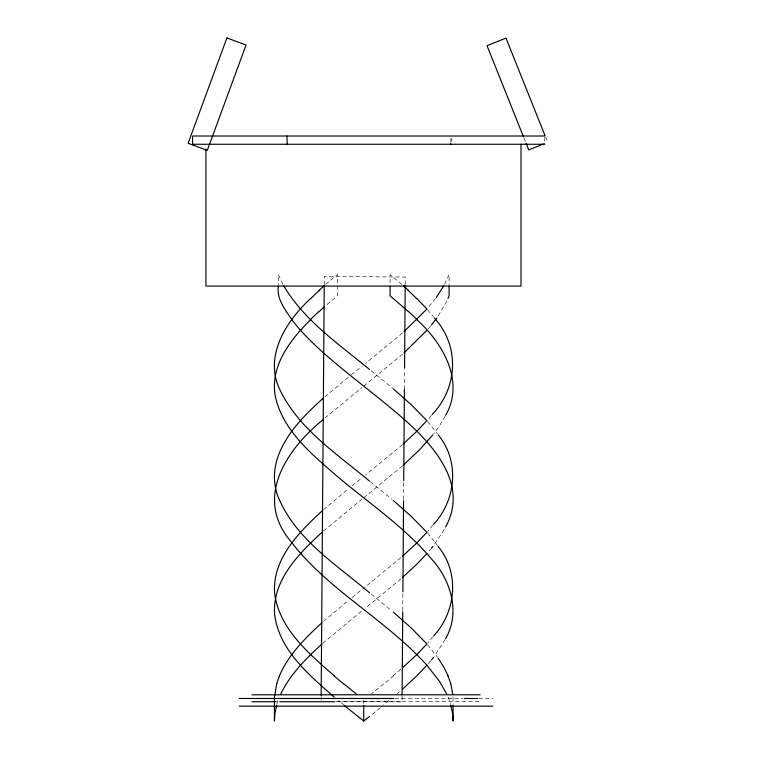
<?xml version="1.0" encoding="UTF-8"?>
<svg xmlns="http://www.w3.org/2000/svg" width="759" height="759" viewBox="0 0 759 759"><rect width="100%" height="100%" fill="white"/><g stroke="black" fill="none" stroke-linecap="round" stroke-linejoin="round"><path stroke-width="0.57" stroke-dasharray="3.79 2.85" d="M321.114 700.111L321.142 696.563M324.245 284.71L324.311 276.428L405.259 277.035L405.211 284.141M402.099 695.984L402.061 701.904L336.066 701.411M402.744 610.777L402.877 593.026M403.589 499.536L403.731 480.599M404.414 389.471L404.566 369.348M450.818 142.17L451.045 137.531M446.852 301.019L437.554 317.006M444.641 284.189L449.11 274.483L449.11 285.109M445.154 416.245L439.385 425.998L433.579 433.968M445.154 639.533L434.262 656.364M444.224 529.659L433.579 545.607M435.628 298.41L427.687 308.154M432.877 525.228L427.678 531.433M432.877 636.877L427.687 643.082M430.723 325.877L427.687 329.425M431.454 415.363L427.678 419.793M429.224 550.93L430.714 549.155M430.714 660.795L427.687 664.343M323.486 509.725L348.779 488.464M323.486 530.987L362.062 499.09M323.486 621.365L348.779 600.103M322.736 643.3L362.062 610.739M325.668 284.407L337.404 274.483L337.404 295.744L325.668 305.678M324.975 396.758L350.421 375.487M402.498 332.954L365.411 363.523M324.975 418.019L362.062 387.451M402.498 354.225L363.741 386.122M402.498 444.603L365.411 475.172M402.498 465.865L363.741 497.762M400.98 557.571L364.576 587.475M400.98 578.842L365.411 608.082M400.961 669.201L393.228 675.852M397.128 693.792L399.443 691.8M383.656 683.859L371.312 693.84M380.401 707.786L371.312 715.111M351.246 374.823L362.062 366.189M352.081 485.807L362.062 477.828M352.081 597.447L363.741 588.14M395.031 698.479L463.398 698.479M478.692 698.479L492.857 698.479M335.829 701.714L480.172 701.714M371.246 370.838L392.45 388.115M370.411 481.813L391.653 499.09M371.246 594.126L391.653 610.739M401.805 284.407L390.069 274.483L390.069 285.109M427.668 309.928L433.588 317.006M427.678 421.568L437.554 433.968M427.678 533.207L437.554 545.607M427.678 644.856L437.554 657.256M282.832 284.189L278.363 274.483L278.363 285.109M545.503 136.829L547.704 142.312M523.909 137.834L525.664 142.227M453 697.151L453.076 704.513M544.753 137.55L544.753 142.199M363.741 699.789L363.741 704.513M451.795 141.506A92.996 92.996 0 0 1 451.909 138.755M393.684 675.719A129.931 16.043 -38.1 0 1 384.007 683.812M448.208 697.113A166.079 93.556 9.9 0 1 450.675 704.238M276.798 704.238A166.079 93.556 -9.9 0 1 278.24 699.789M344.169 705.168A129.931 15.664 38.1 0 1 338.618 700.548M388.855 700.548A129.931 15.664 -38.1 0 1 383.304 705.168"/><path stroke-width="1.14" d="M450.799 144.267L450.799 143.736M321.152 695.377L324.235 285.896M402.109 694.808L402.735 611.963M402.887 591.84L403.579 500.712M403.731 480.599L404.414 389.471M404.575 368.162L405.202 285.327M276.656 683.859L274.483 697.151L274.397 721.05L274.995 713.118L276.656 705.12M448.028 298.382L449.11 295.744L449.11 286.295M279.407 675.852C288.515 654.666 305.241 638.025 321.996 622.693M280.564 694.457C289.995 674.523 305.905 658.641 321.996 643.964M445.618 415.363C465.163 381.388 442.677 342.764 416.776 319.672M445.618 527.002C471.187 480.333 426.207 437.336 393.247 410.05C368.751 389.386 342.736 370.544 319.074 348.903C309.283 339.871 299.843 330.364 291.845 319.672C285.27 309.672 276.447 299.055 278.363 286.295M445.618 638.651C460.732 612.447 450.723 579.98 431.454 558.899C404.376 526.898 369.225 503.359 337.404 476.5C312.139 454.546 283.088 431.036 275.394 396.758C269.568 366.455 290.355 339.558 310.697 319.672M443.683 285.963L436.264 297.519M436.909 317.898L431.463 324.994M433.579 524.346C456.187 500.02 459.878 460.988 438.161 434.85M433.588 635.985C456.178 611.669 459.878 572.637 438.161 546.499M432.165 414.471C458.019 387.678 459.859 345.563 434.262 317.898M432.877 434.85L419.442 449.916L403.247 465.201M431.454 548.273L432.877 546.499M431.454 659.913L433.588 657.256M426.909 553.586L416.786 564.222L402.498 577.514M323.486 419.347C287.263 448.569 254.123 496.832 289.929 540.294C327.66 590.066 385.373 619.135 426.909 665.235L416.795 675.861L402.479 689.144M426.919 330.307L403.987 352.897M310.697 298.41C286.636 320.583 264.037 355.459 279.416 388.779C298.154 428.712 336.778 453.692 369.576 481.149M319.036 290.403L324.169 285.735M319.036 311.674L324.169 307.006M321.996 511.054C298.742 532.401 271.997 559.212 274.644 593.462C279.255 628.964 308.97 653.632 334.245 675.852M321.996 532.325C298.742 553.672 271.997 580.474 274.644 614.724C279.255 650.226 308.97 674.903 334.245 697.123M323.486 398.086C296.522 421.71 264.417 456.102 277.443 495.105C294.188 538.226 335.687 564.117 369.576 592.798M403.987 331.626L426.919 309.046L416.776 298.41M403.247 443.939L416.786 431.311L426.909 420.676L411.264 404.727L393.247 388.779M402.498 556.243L416.786 542.951L426.909 532.325L411.264 516.376L393.247 500.418M402.479 667.873L416.795 654.6L426.909 643.964L411.264 628.016L393.247 612.067M369.642 716.43L363.741 721.05L344.633 705.785M543.491 144.001L528.738 149.903L526.101 143.328M544.535 136.013L192.558 136.013L192.558 144.115M192.558 144.267L544.753 144.267L544.753 143.745M251.922 694.789L480.172 694.789M239.237 698.479L393.845 698.479M464.499 698.479L477.601 698.479M251.922 701.714L276.295 701.714M279.701 701.714L334.643 701.714M239.237 706.174L492.857 706.174M369.576 369.51C338.922 344.169 304.492 320.82 283.79 285.963M356.986 694.504L343.818 683.859M403.304 285.735L408.437 290.403M408.437 311.674L390.069 295.744L390.069 286.295M426.909 665.235L439.385 681.174L446.909 694.457M438.161 658.138L444.233 667.873L448.066 675.852M545.066 135.728L505.987 38.102L487.022 45.692L523.463 136.743M450.818 683.859L452.8 694.504M450.818 705.12L452.478 713.118L453.076 721.05L453.076 705.69M286.845 136.013L287.215 144.267M521.006 144.267L521.006 286.067L205.917 286.067L205.917 148.992M363.741 705.69L363.741 721.05M311.057 298.334A138.707 38.415 -34.9 0 1 319.378 290.374M343.466 683.812A129.931 16.043 38.1 0 1 333.789 675.719M408.095 290.374A138.707 38.415 34.9 0 1 416.416 298.334M276.76 683.85A166.079 93.414 -10.2 0 1 279.549 675.861M447.933 675.861A166.079 93.414 10.2 0 1 450.713 683.85M408.778 311.712A138.707 38.775 34.9 0 1 417.137 319.748M310.336 319.748A138.707 38.775 -34.9 0 1 318.695 311.712M226.894 37.95L188.118 143.29L207.292 150.348L246.058 45.009L226.894 37.95"/></g></svg>
